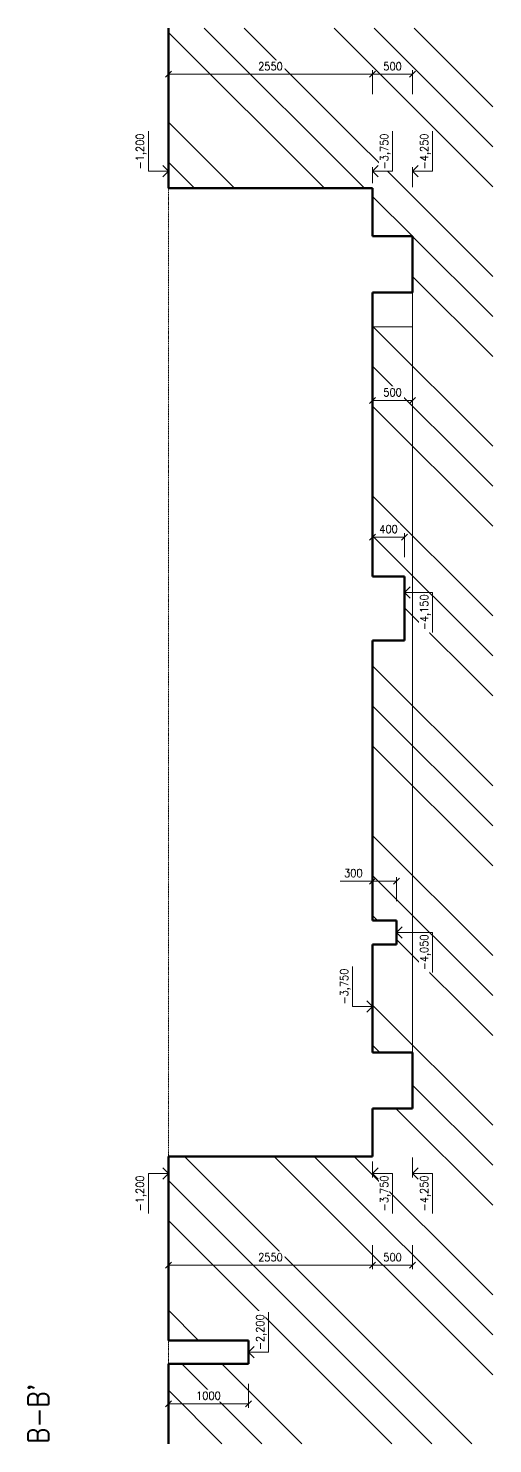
# Model space of a CAD drawing. Header units: millimetres. Extents: x 40110 to 88178, y 44131 to 70821.
# Drawn here: x 82378 to 88178, y 53131 to 70821 of the extents above; entities that cross this region are included whole.
import ezdxf

# ---------------------------------------------------------------- set-up
doc = ezdxf.new("R2010")
doc.units = ezdxf.units.MM
doc.header["$MEASUREMENT"] = 0
doc.linetypes.add('ACAD_ISO02W100', pattern=[15, 12, -3])
doc.linetypes.add('ACAD_ISO12W100', pattern=[21, 12, -3, 0, -3, 0, -3])
for name, color, linetype, lineweight in [('0.18', 51, 'Continuous', 18), ('0.25', 7, 'Continuous', 25), ('0.6', 10, 'Continuous', 60), ('0.7', 30, 'Continuous', 70)]:
    doc.layers.add(name, color=color, linetype=linetype, lineweight=lineweight)
doc.styles.add('MyTextStyle', font='romans.shx', dxfattribs={"width": 0.9})
doc.dimstyles.new('Standard SK int', dxfattribs={"dimtxt": 100, "dimasz": 75, "dimexe": 50, "dimexo": 0, "dimgap": 50, "dimtad": 1, "dimdec": 0, "dimrnd": 5, "dimzin": 0, "dimtxsty": 'MyTextStyle', "dimblk": 'OBLIQUE', "dimcen": 0, "dimclrd": 51, "dimclre": 51, "dimadec": 0, "dimazin": 1, "dimtm": 1e-09, "dimtfac": 1, "dimtdec": 0, "dimtofl": 0, "dimtmove": 0, "dimatfit": 2, "dimfxl": 50, "dimfxlon": 1, "dimtfill": 1, "dimtfillclr": 250, "dimtolj": 1, "dimtzin": 0, "dimlwd": 18, "dimlwe": 18, "dimarcsym": 0})

# ---------------------------------------------------------------- blocks, each defined once
blk = doc.blocks.new('_Oblique')
at = {"color": 0, "linetype": 'ByBlock', "lineweight": -2}
blk.add_line((-0.5, -0.5), (0.5, 0.5), dxfattribs=at)
blk = doc.blocks.new('*D5')
at = {"layer": '0.25', "color": 51, "linetype": 'Continuous', "lineweight": 18, "transparency": 16777216}
for p, q in [((86678, 66221), (86678, 66121)), ((86678, 66171), (87178, 66171)), ((87178, 66221), (87178, 66121))]:
    blk.add_line(p, q, dxfattribs=at)
at = {"layer": 'Defpoints', "color": 0, "transparency": 16777216}
for p in [(86678, 67521), (87178, 67521), (87178, 66171)]:
    blk.add_point(p, dxfattribs=at)
at = {"layer": '0.25', "color": 51, "lineweight": 18, "transparency": 16777216, "xscale": 75, "yscale": 75, "zscale": 75, "rotation": 180}
blk.add_blockref('_Oblique', (86678, 66171), dxfattribs=at)
at = {"layer": '0.25', "color": 51, "lineweight": 18, "transparency": 16777216, "xscale": 75, "yscale": 75, "zscale": 75}
blk.add_blockref('_Oblique', (87178, 66171), dxfattribs=at)
at = {"layer": '0.25', "color": 0, "transparency": 16777216, "insert": (86928, 66271), "char_height": 100, "attachment_point": 5, "style": 'MyTextStyle', "bg_fill": 3, "box_fill_scale": 1.25, "bg_fill_color": 256, "bg_fill_true_color": 13158600, "bg_fill_transparency": 0}
blk.add_mtext('\\A1;500', dxfattribs=at)
blk = doc.blocks.new('*D6')
at = {"layer": '0.25', "color": 51, "linetype": 'Continuous', "lineweight": 18, "transparency": 16777216}
for p, q in [((84128, 53681), (84128, 53581)), ((84128, 53631), (85128, 53631)), ((85128, 53681), (85128, 53581))]:
    blk.add_line(p, q, dxfattribs=at)
at = {"layer": 'Defpoints', "color": 0, "transparency": 16777216}
for p in [(84128, 55871), (85128, 54421), (85128, 53631)]:
    blk.add_point(p, dxfattribs=at)
at = {"layer": '0.25', "color": 51, "lineweight": 18, "transparency": 16777216, "xscale": 75, "yscale": 75, "zscale": 75, "rotation": 180}
blk.add_blockref('_Oblique', (84128, 53631), dxfattribs=at)
at = {"layer": '0.25', "color": 51, "lineweight": 18, "transparency": 16777216, "xscale": 75, "yscale": 75, "zscale": 75}
blk.add_blockref('_Oblique', (85128, 53631), dxfattribs=at)
at = {"layer": '0.25', "color": 0, "transparency": 16777216, "insert": (84628, 53731), "char_height": 100, "attachment_point": 5, "style": 'MyTextStyle', "bg_fill": 3, "box_fill_scale": 1.25, "bg_fill_color": 256, "bg_fill_true_color": 13158600, "bg_fill_transparency": 0}
blk.add_mtext('\\A1;1000', dxfattribs=at)
blk = doc.blocks.new('*D7')
at = {"layer": '0.25', "color": 51, "linetype": 'Continuous', "lineweight": 18, "transparency": 16777216}
for p, q in [((84128, 55412), (84128, 55312)), ((86678, 55412), (86678, 55312)), ((84128, 55362), (86678, 55362))]:
    blk.add_line(p, q, dxfattribs=at)
at = {"layer": 'Defpoints', "color": 0, "transparency": 16777216}
for p in [(84128, 56721), (86678, 56721), (86678, 55362)]:
    blk.add_point(p, dxfattribs=at)
at = {"layer": '0.25', "color": 51, "lineweight": 18, "transparency": 16777216, "xscale": 75, "yscale": 75, "zscale": 75, "rotation": 180}
blk.add_blockref('_Oblique', (84128, 55362), dxfattribs=at)
at = {"layer": '0.25', "color": 51, "lineweight": 18, "transparency": 16777216, "xscale": 75, "yscale": 75, "zscale": 75}
blk.add_blockref('_Oblique', (86678, 55362), dxfattribs=at)
at = {"layer": '0.25', "color": 0, "transparency": 16777216, "insert": (85403, 55462), "char_height": 100, "attachment_point": 5, "style": 'MyTextStyle', "bg_fill": 3, "box_fill_scale": 1.25, "bg_fill_color": 256, "bg_fill_true_color": 13158600, "bg_fill_transparency": 0}
blk.add_mtext('\\A1;2550', dxfattribs=at)
blk = doc.blocks.new('*D8')
at = {"layer": '0.25', "color": 51, "linetype": 'Continuous', "lineweight": 18, "transparency": 16777216}
for p, q in [((84128, 70196), (84128, 70296)), ((86678, 70246), (84128, 70246)), ((86678, 70196), (86678, 70296))]:
    blk.add_line(p, q, dxfattribs=at)
at = {"layer": 'Defpoints', "color": 0, "transparency": 16777216}
for p in [(84128, 70246), (84128, 68821), (86678, 68821)]:
    blk.add_point(p, dxfattribs=at)
at = {"layer": '0.25', "color": 51, "lineweight": 18, "transparency": 16777216, "xscale": 75, "yscale": 75, "zscale": 75, "rotation": 180}
blk.add_blockref('_Oblique', (84128, 70246), dxfattribs=at)
at = {"layer": '0.25', "color": 51, "lineweight": 18, "transparency": 16777216, "xscale": 75, "yscale": 75, "zscale": 75}
blk.add_blockref('_Oblique', (86678, 70246), dxfattribs=at)
at = {"layer": '0.25', "color": 0, "transparency": 16777216, "insert": (85403, 70346), "char_height": 100, "attachment_point": 5, "style": 'MyTextStyle', "bg_fill": 3, "box_fill_scale": 1.25, "bg_fill_color": 256, "bg_fill_true_color": 13158600, "bg_fill_transparency": 0}
blk.add_mtext('\\A1;2550', dxfattribs=at)
blk = doc.blocks.new('*D13')
at = {"layer": '0.25', "color": 51, "linetype": 'Continuous', "lineweight": 18, "transparency": 16777216}
for p, q in [((86678, 70196), (86678, 70296)), ((86678, 70246), (87178, 70246)), ((87178, 70196), (87178, 70296))]:
    blk.add_line(p, q, dxfattribs=at)
at = {"layer": 'Defpoints', "color": 0, "transparency": 16777216}
for p in [(87178, 70246), (86678, 68821), (87178, 68221)]:
    blk.add_point(p, dxfattribs=at)
at = {"layer": '0.25', "color": 51, "lineweight": 18, "transparency": 16777216, "xscale": 75, "yscale": 75, "zscale": 75, "rotation": 180}
blk.add_blockref('_Oblique', (86678, 70246), dxfattribs=at)
at = {"layer": '0.25', "color": 51, "lineweight": 18, "transparency": 16777216, "xscale": 75, "yscale": 75, "zscale": 75}
blk.add_blockref('_Oblique', (87178, 70246), dxfattribs=at)
at = {"layer": '0.25', "color": 0, "transparency": 16777216, "insert": (86928, 70346), "char_height": 100, "attachment_point": 5, "style": 'MyTextStyle', "bg_fill": 3, "box_fill_scale": 1.25, "bg_fill_color": 256, "bg_fill_true_color": 13158600, "bg_fill_transparency": 0}
blk.add_mtext('\\A1;500', dxfattribs=at)
blk = doc.blocks.new('*D14')
at = {"layer": '0.25', "color": 51, "linetype": 'Continuous', "lineweight": 18, "transparency": 16777216}
for p, q in [((86678, 64413), (86678, 64513)), ((87078, 64463), (86678, 64463)), ((87078, 64413), (87078, 64513))]:
    blk.add_line(p, q, dxfattribs=at)
at = {"layer": 'Defpoints', "color": 0, "transparency": 16777216}
for p in [(86678, 63971), (87078, 63971)]:
    blk.add_point(p, dxfattribs=at)
at = {"layer": '0.25', "color": 51, "lineweight": 18, "transparency": 16777216, "xscale": 75, "yscale": 75, "zscale": 75, "rotation": 180}
blk.add_blockref('_Oblique', (86678, 64463), dxfattribs=at)
at = {"layer": '0.25', "color": 51, "lineweight": 18, "transparency": 16777216, "xscale": 75, "yscale": 75, "zscale": 75}
blk.add_blockref('_Oblique', (87078, 64463), dxfattribs=at)
at = {"layer": '0.25', "color": 0, "transparency": 16777216, "insert": (86878, 64563), "char_height": 100, "attachment_point": 5, "style": 'MyTextStyle', "bg_fill": 3, "box_fill_scale": 1.25, "bg_fill_color": 256, "bg_fill_true_color": 13158600, "bg_fill_transparency": 0}
blk.add_mtext('\\A1;400', dxfattribs=at)
at = {"layer": 'Defpoints', "color": 0, "transparency": 16777216}
blk.add_point((86678, 64463), dxfattribs=at)
blk = doc.blocks.new('*D15')
at = {"layer": '0.25', "color": 51, "linetype": 'Continuous', "lineweight": 18, "transparency": 16777216}
for p, q in [((86678, 60163), (86272, 60163)), ((86678, 60113), (86678, 60213)), ((86978, 60163), (86678, 60163)), ((86978, 60113), (86978, 60213))]:
    blk.add_line(p, q, dxfattribs=at)
at = {"layer": 'Defpoints', "color": 0, "transparency": 16777216}
for p in [(86678, 60163), (86678, 59671), (86978, 59671)]:
    blk.add_point(p, dxfattribs=at)
at = {"layer": '0.25', "color": 51, "lineweight": 18, "transparency": 16777216, "xscale": 75, "yscale": 75, "zscale": 75, "rotation": 180}
blk.add_blockref('_Oblique', (86678, 60163), dxfattribs=at)
at = {"layer": '0.25', "color": 51, "lineweight": 18, "transparency": 16777216, "xscale": 75, "yscale": 75, "zscale": 75}
blk.add_blockref('_Oblique', (86978, 60163), dxfattribs=at)
at = {"layer": '0.25', "color": 0, "transparency": 16777216, "insert": (86438, 60263), "char_height": 100, "attachment_point": 5, "style": 'MyTextStyle', "bg_fill": 3, "box_fill_scale": 1.25, "bg_fill_color": 256, "bg_fill_true_color": 13158600, "bg_fill_transparency": 0}
blk.add_mtext('\\A1;300', dxfattribs=at)
blk = doc.blocks.new('*D16')
at = {"layer": '0.25', "color": 51, "linetype": 'Continuous', "lineweight": 18, "transparency": 16777216}
for p, q in [((86678, 55412), (86678, 55312)), ((87178, 55412), (87178, 55312)), ((86678, 55362), (87178, 55362))]:
    blk.add_line(p, q, dxfattribs=at)
at = {"layer": 'Defpoints', "color": 0, "transparency": 16777216}
for p in [(87178, 57321), (86678, 56721), (87178, 55362)]:
    blk.add_point(p, dxfattribs=at)
at = {"layer": '0.25', "color": 51, "lineweight": 18, "transparency": 16777216, "xscale": 75, "yscale": 75, "zscale": 75, "rotation": 180}
blk.add_blockref('_Oblique', (86678, 55362), dxfattribs=at)
at = {"layer": '0.25', "color": 51, "lineweight": 18, "transparency": 16777216, "xscale": 75, "yscale": 75, "zscale": 75}
blk.add_blockref('_Oblique', (87178, 55362), dxfattribs=at)
at = {"layer": '0.25', "color": 0, "transparency": 16777216, "insert": (86928, 55462), "char_height": 100, "attachment_point": 5, "style": 'MyTextStyle', "bg_fill": 3, "box_fill_scale": 1.25, "bg_fill_color": 256, "bg_fill_true_color": 13158600, "bg_fill_transparency": 0}
blk.add_mtext('\\A1;500', dxfattribs=at)

msp = doc.modelspace()

# ---------------------------------------------------------------- hatches: boundary and pattern name
at = {"layer": '0.18'}
h = msp.add_hatch(dxfattribs=at)
h.set_pattern_fill('ZEMINAPOVODNA', color=256, scale=500, angle=90, pattern_type=2)
h.set_pattern_definition([(135, (32243.8, 27191.6), (-2121.32, 1e-13), []), (135, (32243.8, 27691.6), (-2121.32, 1e-13), []), (135, (32243.8, 28191.6), (-2121.32, 1e-13), [])])
h.paths.add_polyline_path([(88178.4, 70821.2), (84128.4, 70821.2), (84128.4, 68821.2), (86678.4, 68821.2), (86678.4, 68221.2), (87178.4, 68221.2), (87178.4, 67521.2), (86678.4, 67521.2), (86678.4, 63971.2), (87078.4, 63971.2), (87078.4, 63171.2), (86678.4, 63171.2), (86678.4, 59671.2), (86978.4, 59671.2), (86978.4, 59371.2), (86678.4, 59371.2), (86678.4, 58021.2), (87178.4, 58021.2), (87178.4, 57321.2), (86678.4, 57321.2), (86678.4, 56721.2), (84128.4, 56721.2), (84128.4, 54421.2), (85128.4, 54421.2), (85128.4, 54131.2), (84128.4, 54131.2), (84128.4, 53131.2), (88178.4, 53131.2)])

# ---------------------------------------------------------------- linework, layer by layer
for p, q in [((83878.4, 69033.7), (83878.4, 69533.7)), ((86928.4, 69033.7), (86928.4, 69533.7)), ((87428.4, 69033.7), (87428.4, 69533.7)), ((84128.4, 69033.7), (83878.4, 69033.7)), ((84128.4, 69033.7), (84057.7, 69104.4)), ((84128.4, 69033.7), (84057.7, 68962.9)), ((86678.4, 69033.7), (86749.1, 69104.4)), ((86678.4, 69033.7), (86928.4, 69033.7)), ((86678.4, 69033.7), (86749.1, 68962.9)), ((87178.4, 69033.7), (87249.1, 69104.4)), ((87178.4, 69033.7), (87428.4, 69033.7)), ((87178.4, 69033.7), (87249.1, 68962.9)), ((87078.4, 63771.2), (87149.1, 63841.9)), ((87078.4, 63771.2), (87428.4, 63771.2)), ((87078.4, 63771.2), (87149.1, 63700.4)), ((87428.4, 63771.2), (87428.4, 63271.2)), ((86978.4, 59521.2), (87049.1, 59591.9)), ((86978.4, 59521.2), (87428.4, 59521.2)), ((86978.4, 59521.2), (87049.1, 59450.4)), ((87428.4, 59521.2), (87428.4, 59021.2)), ((86428.4, 58596.2), (86428.4, 59096.2)), ((86678.4, 58596.2), (86428.4, 58596.2)), ((86678.4, 58596.2), (86607.7, 58666.9)), ((86678.4, 58596.2), (86607.7, 58525.4)), ((83878.4, 56508.7), (83878.4, 56008.7)), ((86678.4, 56508.7), (86749.1, 56579.4)), ((86678.4, 56508.7), (86928.4, 56508.7)), ((86678.4, 56508.7), (86749.1, 56437.9)), ((86928.4, 56508.7), (86928.4, 56008.7)), ((87178.4, 56508.7), (87249.1, 56579.4)), ((87178.4, 56508.7), (87428.4, 56508.7)), ((87178.4, 56508.7), (87249.1, 56437.9)), ((87428.4, 56508.7), (87428.4, 56008.7)), ((85378.4, 54276.2), (85378.4, 54776.2)), ((85128.4, 54276.2), (85199.1, 54346.9)), ((85128.4, 54276.2), (85378.4, 54276.2)), ((85128.4, 54276.2), (85199.1, 54205.4))]:
    msp.add_line(p, q, dxfattribs=at)
at = {"layer": '0.18', "linetype": 'ACAD_ISO02W100', "ltscale": 0.5}
msp.add_line((87178.4, 58021.2), (87178.4, 67521.2), dxfattribs=at)
at = {"layer": '0.7'}
for p, q in [((84128.4, 68821.2), (84128.4, 70821.2)), ((86678.4, 68821.2), (84128.4, 68821.2)), ((86678.4, 68221.2), (86678.4, 68821.2)), ((87178.4, 68221.2), (86678.4, 68221.2)), ((87178.4, 67521.2), (87178.4, 68221.2)), ((86678.4, 63971.2), (86678.4, 67521.2)), ((86678.4, 63971.2), (87078.4, 63971.2)), ((87078.4, 63171.2), (87078.4, 63971.2)), ((86678.4, 63171.2), (87078.4, 63171.2)), ((86678.4, 59671.2), (86678.4, 63171.2)), ((86678.4, 59671.2), (86978.4, 59671.2)), ((86978.4, 59671.2), (86978.4, 59371.2)), ((86678.4, 58021.2), (86678.4, 59371.2)), ((86978.4, 59371.2), (86678.4, 59371.2)), ((86678.4, 58021.2), (87178.4, 58021.2)), ((87178.4, 58021.2), (87178.4, 57321.2)), ((86678.4, 57321.2), (87178.4, 57321.2)), ((86678.4, 57321.2), (86678.4, 56721.2)), ((86678.4, 56721.2), (84128.4, 56721.2)), ((84128.4, 56721.2), (84128.4, 54421.2)), ((85128.4, 54421.2), (84128.4, 54421.2)), ((85128.4, 54131.2), (85128.4, 54421.2)), ((84128.4, 54131.2), (84128.4, 53131.2)), ((84128.4, 54131.2), (85128.4, 54131.2))]:
    msp.add_line(p, q, dxfattribs=at)

# ---------------------------------------------------------------- texts
at = {"layer": '0.6', "insert": (82628.4, 53131.2), "char_height": 250, "attachment_point": 7, "rotation": 90, "style": 'MyTextStyle'}
msp.add_mtext_dynamic_manual_height_columns("{\\Fromans|c238;B-B'}", width=835.415, gutter_width=500, heights=[0], dxfattribs=at)

# ---------------------------------------------------------------- next in the draw order: texts
at = {"layer": '0.25', "char_height": 100, "rotation": 90, "style": 'MyTextStyle', "bg_fill": 3, "box_fill_scale": 1.15, "bg_fill_color": 256, "bg_fill_transparency": 0}
for s, insert, attachment_point in [('{\\Fromans|c238;-1,200}', (83853.4, 69058.7), 7), ('{\\Fromans|c238;-3,750}', (86903.4, 69058.7), 7), ('{\\Fromans|c238;-4,250}', (87403.4, 69058.7), 7), ('{\\Fromans|c238;-4,150}', (87403.4, 63746.2), 9), ('{\\Fromans|c238;-4,050}', (87403.4, 59496.2), 9), ('{\\Fromans|c238;-3,750}', (86403.4, 58621.2), 7), ('{\\Fromans|c238;-3,750}', (86903.4, 56483.7), 9), ('{\\Fromans|c238;-4,250}', (87403.4, 56483.7), 9), ('{\\Fromans|c238;-2,200}', (85353.4, 54301.2), 7)]:
    msp.add_mtext_dynamic_manual_height_columns(s, width=475, gutter_width=500, heights=[0], dxfattribs=dict(at, insert=insert, attachment_point=attachment_point))

# ---------------------------------------------------------------- next in the draw order: dimensions: what is measured, and where the dimension line sits
at = {"layer": '0.25'}
dim = msp.add_linear_dim(base=(87178.4, 66171.2), p1=(86678.4, 67521.2), p2=(87178.4, 67521.2), dimstyle='Standard SK int', override={"dimtmove": 1, "dimtfill": 1}, dxfattribs=at)
dim.commit()
dim.dimension.update_dxf_attribs({"geometry": '*D5', "text_midpoint": (86928.4, 66271.2)})
for base, p1, p2, picture, middle in [((86678.4, 64463.2), (87078.4, 63971.2), (86678.4, 63971.2), '*D14', (86878.4, 64563.2)), ((86678.4, 60163.2), (86978.4, 59671.2), (86678.4, 59671.2), '*D15', (86437.7, 60263.2))]:
    dim = msp.add_linear_dim(base=base, p1=p1, p2=p2, dimstyle='Standard SK int', dxfattribs=at)
    dim.commit()
    dim.dimension.update_dxf_attribs({"geometry": picture, "text_midpoint": middle})

# ---------------------------------------------------------------- next in the draw order: linework, layer by layer
at = {"layer": '0.18'}
for p, q in [((86678.4, 69083.7), (86678.4, 68883.7)), ((87178.4, 69083.7), (87178.4, 68833.7)), ((87078.4, 64463.2), (87078.4, 64213.2)), ((86978.4, 60163.2), (86978.4, 59913.2)), ((86678.4, 56458.7), (86678.4, 56658.7)), ((87178.4, 56458.7), (87178.4, 56708.7))]:
    msp.add_line(p, q, dxfattribs=at)
at = {"layer": '0.18', "linetype": 'ACAD_ISO02W100', "ltscale": 0.5}
msp.add_line((86678.4, 67091.2), (87178.4, 67091.2), dxfattribs=at)
at = {"layer": '0.7'}
msp.add_line((86678.4, 67521.2), (87178.4, 67521.2), dxfattribs=at)

# ---------------------------------------------------------------- next in the draw order: dimensions: what is measured, and where the dimension line sits
at = {"layer": '0.25'}
dim = msp.add_linear_dim(base=(85128.4, 53631.2), p1=(84128.4, 55871.2), p2=(85128.4, 54421.2), dimstyle='Standard SK int', override={"dimtmove": 1}, dxfattribs=at)
dim.commit()
dim.dimension.update_dxf_attribs({"geometry": '*D6', "text_midpoint": (84628.4, 53731.2)})

# ---------------------------------------------------------------- next in the draw order: linework, layer by layer
at = {"layer": '0.18', "linetype": 'ACAD_ISO12W100', "ltscale": 0.25}
msp.add_line((84128.4, 54421.2), (84128.4, 54131.2), dxfattribs=at)
at = {"layer": '0.18'}
msp.add_line((85128.4, 53881.2), (85128.4, 53631.2), dxfattribs=at)

# ---------------------------------------------------------------- next in the draw order: dimensions: what is measured, and where the dimension line sits
at = {"layer": '0.25'}
dim = msp.add_linear_dim(base=(84128.4, 70246.2), p1=(86678.4, 68821.2), p2=(84128.4, 68821.2), dimstyle='Standard SK int', dxfattribs=at)
dim.commit()
dim.dimension.update_dxf_attribs({"geometry": '*D8', "text_midpoint": (85403.4, 70346.2)})
dim = msp.add_linear_dim(base=(86678.4, 55362.4), p1=(84128.4, 56721.2), p2=(86678.4, 56721.2), dimstyle='Standard SK int', override={"dimtmove": 1}, dxfattribs=at)
dim.commit()
dim.dimension.update_dxf_attribs({"geometry": '*D7', "text_midpoint": (85403.4, 55462.4)})

# ---------------------------------------------------------------- next in the draw order: linework, layer by layer
at = {"layer": '0.18'}
for p, q in [((86678.4, 70246.2), (86678.4, 69996.2)), ((84128.4, 56508.7), (83878.4, 56508.7)), ((84128.4, 56508.7), (84057.7, 56579.4)), ((84128.4, 56508.7), (84057.7, 56437.9)), ((86678.4, 55362.4), (86678.4, 55612.4))]:
    msp.add_line(p, q, dxfattribs=at)
at = {"layer": '0.18', "linetype": 'ACAD_ISO12W100'}
msp.add_line((84128.4, 56721.2), (84128.4, 68821.2), dxfattribs=at)

# ---------------------------------------------------------------- next in the draw order: texts
at = {"layer": '0.25', "insert": (83853.4, 56483.7), "char_height": 100, "attachment_point": 9, "rotation": 90, "style": 'MyTextStyle', "bg_fill": 3, "box_fill_scale": 1.15, "bg_fill_color": 256, "bg_fill_transparency": 0}
msp.add_mtext_dynamic_manual_height_columns('{\\Fromans|c238;-1,200}', width=475, gutter_width=500, heights=[0], dxfattribs=at)

# ---------------------------------------------------------------- next in the draw order: dimensions: what is measured, and where the dimension line sits
at = {"layer": '0.25'}
for base, p1, p2, picture, middle in [((87178.4, 70246.2), (86678.4, 68821.2), (87178.4, 68221.2), '*D13', (86928.4, 70346.2)), ((87178.4, 55362.4), (86678.4, 56721.2), (87178.4, 57321.2), '*D16', (86928.4, 55462.4))]:
    dim = msp.add_linear_dim(base=base, p1=p1, p2=p2, dimstyle='Standard SK int', override={"dimtmove": 1}, dxfattribs=at)
    dim.commit()
    dim.dimension.update_dxf_attribs({"geometry": picture, "text_midpoint": middle})

# ---------------------------------------------------------------- next in the draw order: linework, layer by layer
at = {"layer": '0.18'}
for p, q in [((87178.4, 70246.2), (87178.4, 69996.2)), ((87178.4, 55362.4), (87178.4, 55612.4))]:
    msp.add_line(p, q, dxfattribs=at)

doc.saveas('drawing.dxf')
